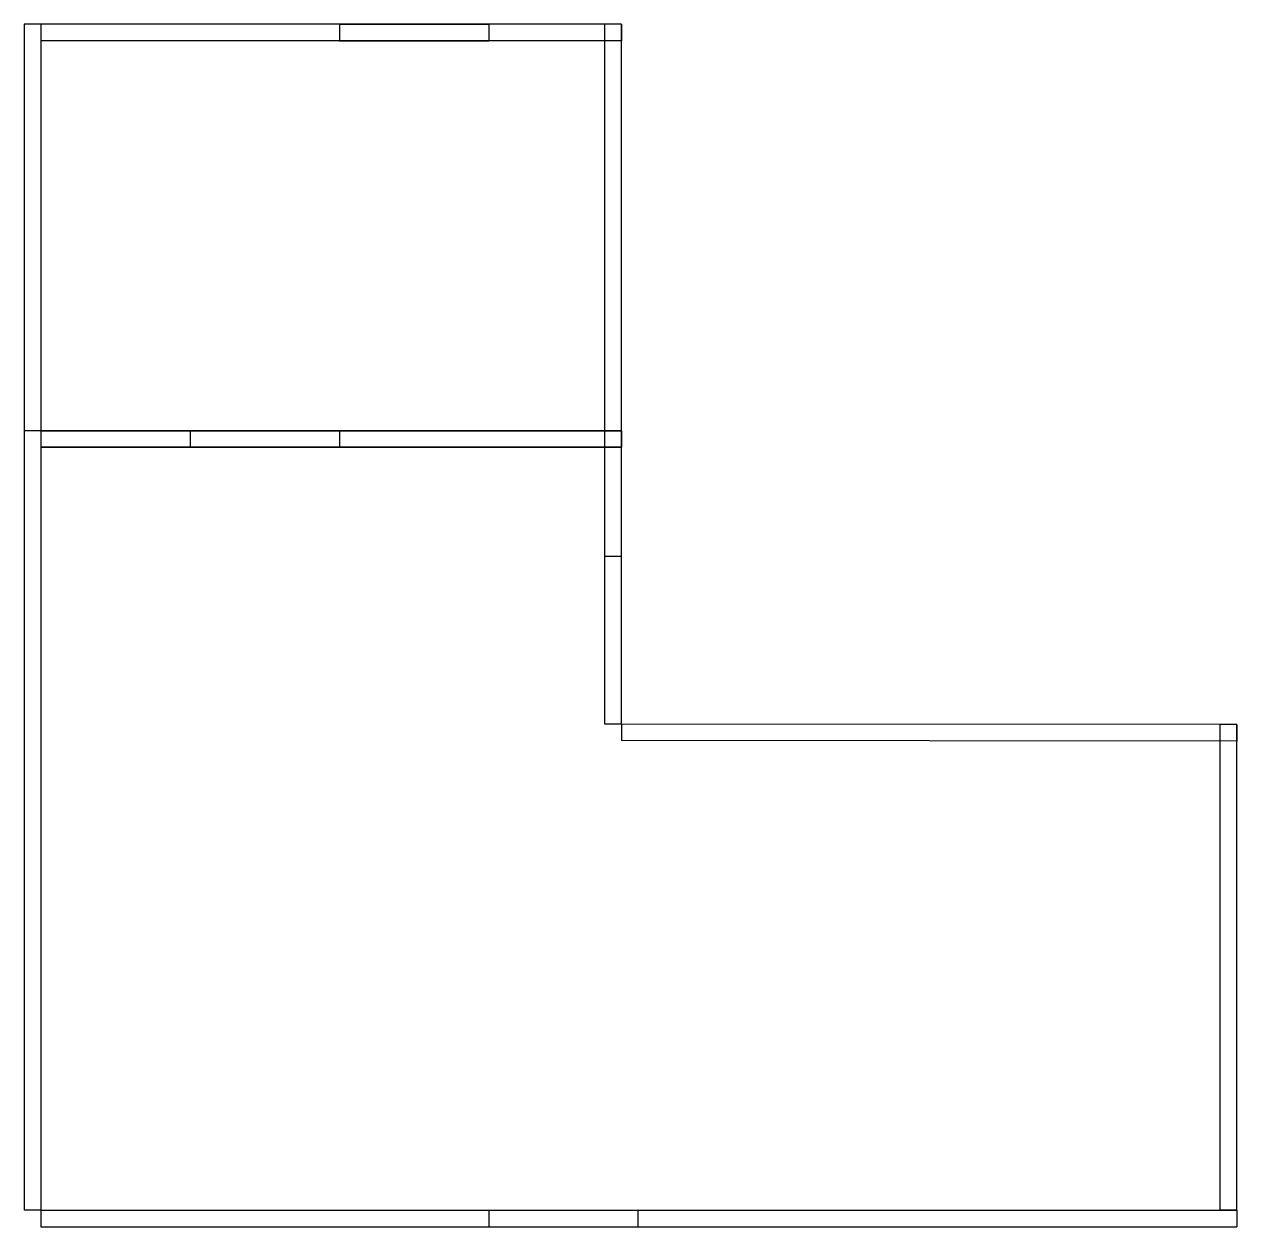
# Model space of a CAD drawing. Extents: x -0.1 to 7.21, y -0.1 to 7.15.
import ezdxf

# ---------------------------------------------------------------- set-up
doc = ezdxf.new("R2010")
doc.units = 0
doc.header["$MEASUREMENT"] = 0
doc.layers.add('MyLayer', color=7, linetype='Continuous')

msp = doc.modelspace()

# ---------------------------------------------------------------- linework, layer by layer
at = {"layer": 'MyLayer'}
for p, q in [((-0.1, 7.148, 2.442), (-0.1, 4.698, 2.442)), ((0, 7.148, 2.442), (-0.1, 7.148, 2.442)), ((3.5, 7.148, 2.442), (0, 7.148, 2.442)), ((0, 7.148, 2.442), (0, 7.048, 2.442)), ((0, 7.148, 2.442), (0, 4.698, 2.442)), ((1.8, 7.148, 2), (2.7, 7.148, 2)), ((1.8, 7.148, 2), (1.8, 7.048, 2)), ((2.7, 7.148, 2), (2.7, 7.048, 2)), ((3.4, 3.94, 2.442), (3.4, 7.148, 2.442)), ((3.5, 7.148, 2.442), (3.4, 7.148, 2.442)), ((3.5, 3.94, 2.442), (3.5, 7.148, 2.442)), ((3.5, 7.148, 2.442), (3.5, 7.048, 2.442)), ((3.5, 7.048, 2.442), (0, 7.048, 2.442)), ((1.8, 7.048, 2), (2.7, 7.048, 2)), ((-0.1, 4.698, 2.442), (-0.1, 0, 2.442)), ((0, 4.698, 2.442), (-0.1, 4.698, 2.442)), ((0, 4.698, 2.442), (-0.1, 4.698, 2.442)), ((3.5, 4.698, 2.442), (0, 4.698, 2.442)), ((0, 4.698, 2.442), (0, 4.598, 2.442)), ((0, 4.698, 2.442), (0, 0, 2.442)), ((0, 4.698, 2.442), (3.5, 4.698, 2.442)), ((0, 4.698, 2.442), (0, 4.598, 2.442)), ((0.9, 4.698, 2), (1.8, 4.698, 2)), ((0.9, 4.698, 2), (0.9, 4.598, 2)), ((1.8, 4.698, 2), (1.8, 4.598, 2)), ((3.5, 4.698, 2.442), (3.5, 4.598, 2.442)), ((3.5, 4.698, 2.442), (3.5, 4.598, 2.442)), ((3.5, 4.598, 2.442), (0, 4.598, 2.442)), ((0, 4.598, 2.442), (3.5, 4.598, 2.442)), ((0.9, 4.598, 2), (1.8, 4.598, 2)), ((3.4, 2.93, 2.442), (3.4, 3.94, 2.442)), ((3.5, 3.94, 2.442), (3.4, 3.94, 2.442)), ((3.5, 3.94, 2.442), (3.4, 3.94, 2.442)), ((3.5, 2.93, 2.442), (3.5, 3.94, 2.442)), ((3.5, 2.93, 2.442), (3.4, 2.93, 2.442)), ((3.5, 2.93, 2.442), (3.4999, 2.83, 2.442)), ((7.21, 2.927, 2.442), (3.5, 2.93, 2.442)), ((7.11, 0, 2.442), (7.11, 2.927, 2.442)), ((7.21, 2.927, 2.442), (7.11, 2.927, 2.442)), ((7.21, 2.927, 2.442), (7.2099, 2.827, 2.442)), ((7.21, 0, 2.442), (7.21, 2.927, 2.442)), ((7.2099, 2.827, 2.442), (3.4999, 2.83, 2.442)), ((0, 0, 2.442), (-0.1, 0, 2.442)), ((0, 0, 2.442), (7.21, 0, 2.442)), ((0, 0, 2.442), (0, -0.1, 2.442)), ((2.7, 0, 2), (3.6, 0, 2)), ((2.7, 0, 2), (2.7, -0.1, 2)), ((3.6, 0, 2), (3.6, -0.1, 2)), ((7.21, 0, 2.442), (7.11, 0, 2.442)), ((7.21, 0, 2.442), (7.21, -0.1, 2.442)), ((0, -0.1, 2.442), (7.21, -0.1, 2.442)), ((2.7, -0.1, 2), (3.6, -0.1, 2))]:
    msp.add_line(p, q, dxfattribs=at)

doc.saveas('drawing.dxf')
